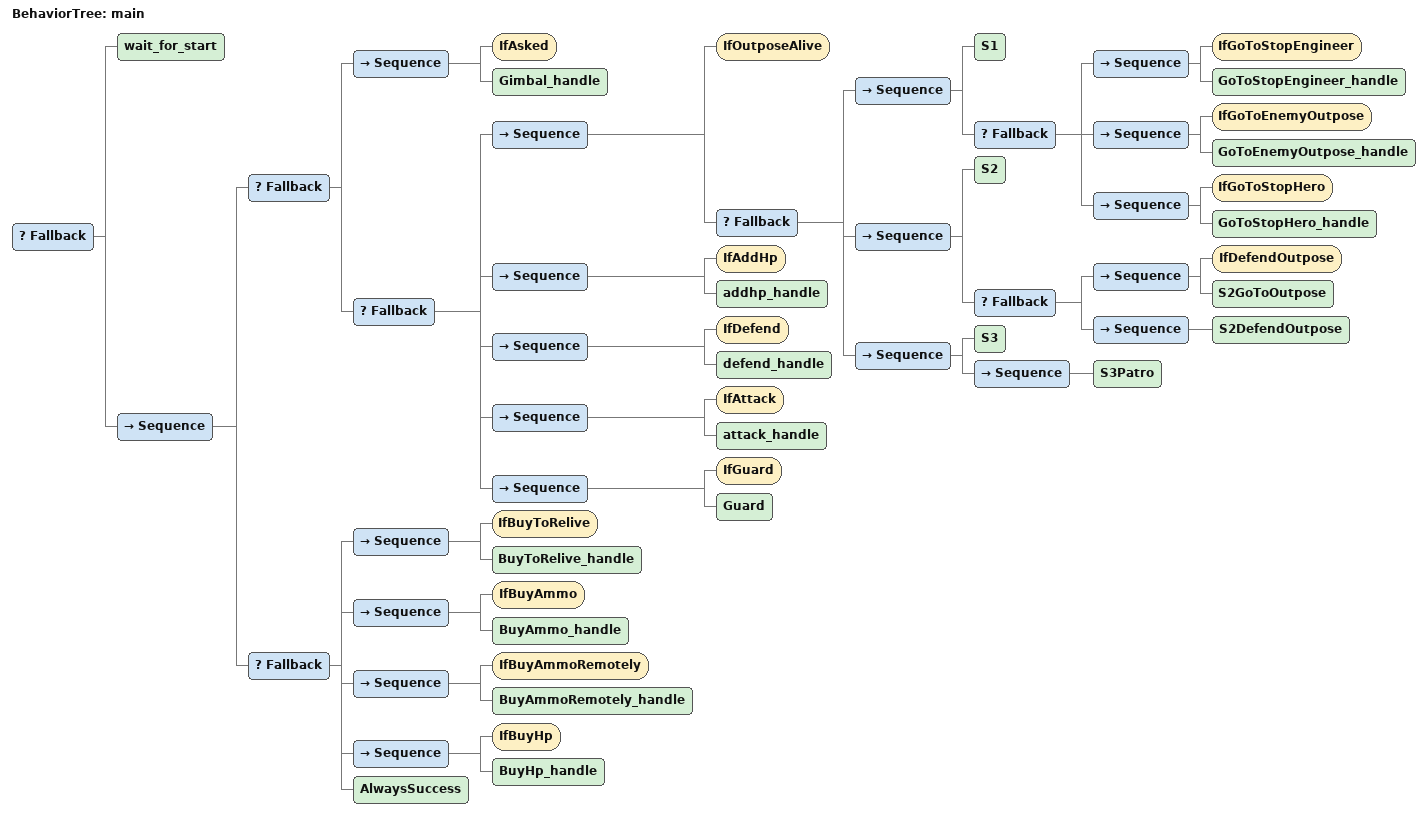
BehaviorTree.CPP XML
<?xml version="1.0" encoding="UTF-8"?>
<root BTCPP_format="4"
      main_tree_to_execute="main">
  <BehaviorTree ID="main">
    <Fallback>
      <wait_for_start/>
      <Sequence>
        <Fallback>
          <Sequence>
            <IfAsked/>
            <Gimbal_handle/>
          </Sequence>
          <Fallback>
            <Sequence>
              <IfOutposeAlive/>
              <Fallback>
                <Sequence>
                  <S1/>
                  <Fallback>
                    <Sequence>
                      <IfGoToStopEngineer/>
                      <GoToStopEngineer_handle/>
                    </Sequence>
                    <Sequence>
                      <IfGoToEnemyOutpose/>
                      <GoToEnemyOutpose_handle/>
                    </Sequence>
                    <Sequence>
                      <IfGoToStopHero/>
                      <GoToStopHero_handle/>
                    </Sequence>
                  </Fallback>
                </Sequence>
                <Sequence>
                  <S2/>
                  <Fallback>
                    <Sequence>
                      <IfDefendOutpose/>
                      <S2GoToOutpose/>
                    </Sequence>
                    <Sequence>
                      <S2DefendOutpose/>
                    </Sequence>
                  </Fallback>
                </Sequence>
                <Sequence>
                  <S3/>
                  <Sequence>
                    <S3Patro/>
                  </Sequence>
                </Sequence>
              </Fallback>
            </Sequence>
            <Sequence>
              <IfAddHp/>
              <addhp_handle/>
            </Sequence>
            <Sequence>
              <IfDefend/>
              <defend_handle/>
            </Sequence>
            <Sequence>
              <IfAttack/>
              <attack_handle/>
            </Sequence>
            <Sequence>
              <IfGuard/>
              <Guard/>
            </Sequence>
          </Fallback>
        </Fallback>
        <Fallback>
          <Sequence>
            <IfBuyToRelive/>
            <BuyToRelive_handle/>
          </Sequence>
          <Sequence>
            <IfBuyAmmo/>
            <BuyAmmo_handle/>
          </Sequence>
          <Sequence>
            <IfBuyAmmoRemotely/>
            <BuyAmmoRemotely_handle/>
          </Sequence>
          <Sequence>
            <IfBuyHp/>
            <BuyHp_handle/>
          </Sequence>
          <AlwaysSuccess/>
        </Fallback>
      </Sequence>
    </Fallback>
  </BehaviorTree>

</root>
